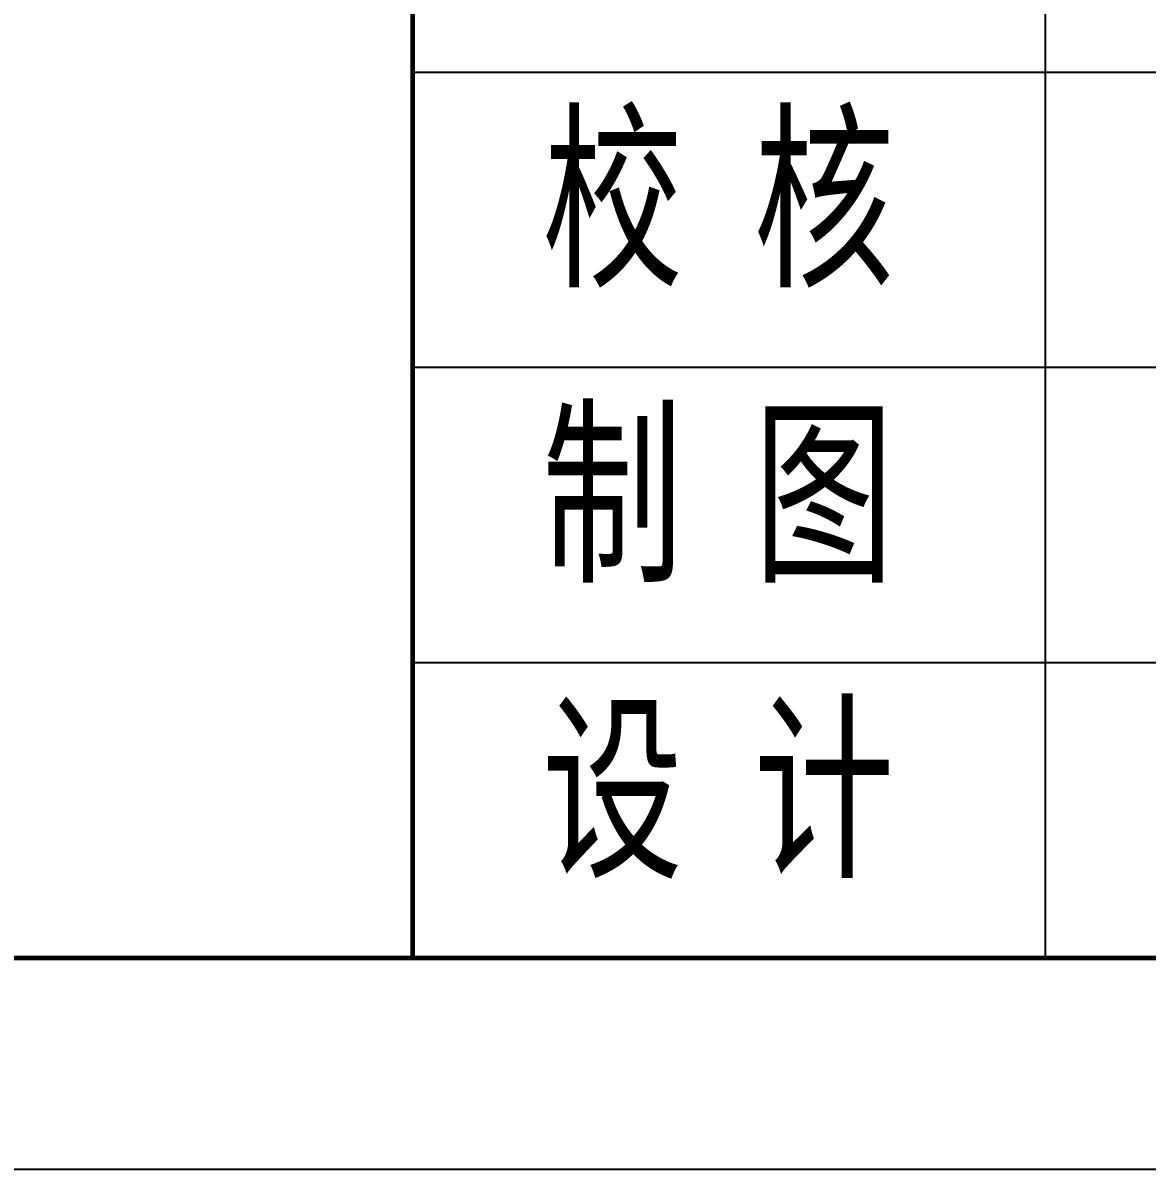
# Model space of a CAD drawing. Extents: x 695776 to 1250176, y 4443437 to 9025597.
# Drawn here: x 736352 to 739549, y 4443437 to 4446698 of the extents above; entities that cross this region are included whole.
import ezdxf

# ---------------------------------------------------------------- set-up
doc = ezdxf.new("R2010")
doc.units = 0
doc.header["$LTSCALE"] = 0.5
doc.layers.add('图框', color=7, linetype='CONTINUOUS')
doc.styles.add('仿宋', font='仿宋_GB2312.ttf', dxfattribs={"width": 0.7})

msp = doc.modelspace()

# ---------------------------------------------------------------- linework, layer by layer
at = {"layer": '图框', "color": 7, "lineweight": 60}
msp.add_line((737460.3742, 4444036.8735), (737460.3742, 4451356.8735), dxfattribs=at)
at = {"layer": '图框', "color": 7}
for p, q in [((739260.3742, 4444036.8735), (739260.3742, 4449916.8735)), ((743460.3742, 4446556.8735), (737460.3742, 4446556.8735)), ((751860.3742, 4445716.8735), (737460.3742, 4445716.8735)), ((751860.3768, 4445716.874), (737460.3768, 4445716.874)), ((751860.3742, 4444876.8735), (737460.3742, 4444876.8735))]:
    msp.add_line(p, q, dxfattribs=at)
at = {"layer": '图框', "linetype": 'Continuous', "lineweight": -2, "flags": 128}
msp.add_lwpolyline([(702060.3742, 4479076.8735), (702060.3742, 4443436.8735), (752460.3742, 4443436.8735), (752460.3742, 4479076.8735), (702060.3742, 4479076.8735)], dxfattribs=at)
at = {"layer": '图框', "linetype": 'Continuous', "lineweight": 60, "flags": 128}
msp.add_lwpolyline([(705060.3742, 4478476.8735), (751860.3742, 4478476.8735), (751860.3742, 4444036.8735), (705060.3742, 4444036.8735), (705060.3742, 4478476.8735)], dxfattribs=at)

# ---------------------------------------------------------------- texts
at = {"layer": '图框', "linetype": 'Continuous', "char_height": 420, "width": 1384.032427, "attachment_point": 1, "style": '仿宋'}
for s, insert in [('校 核', (737828.1895, 4446410.6213)), ('制 图', (737828.1895, 4445570.6213)), ('设 计', (737828.1895, 4444730.6213))]:
    msp.add_mtext(s, dxfattribs=dict(at, insert=insert))

doc.saveas('drawing.dxf')
